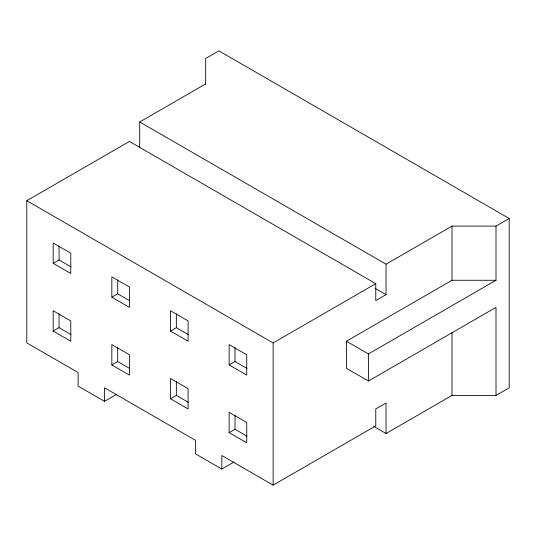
<?xml version="1.0" encoding="UTF-8"?>
<svg xmlns="http://www.w3.org/2000/svg" width="536" height="536" viewBox="0 0 536 536"><rect width="100%" height="100%" fill="white"/><g stroke="black" fill="none" stroke-linecap="round" stroke-linejoin="round"><path stroke-width="0.8" d="M139.702 147.507L139.702 121.974L205.683 83.877M116.768 394.255L104.513 401.33L78.122 386.094L78.122 372.547L26.8 342.919L26.8 200.699L129.437 141.444L375.77 283.658L375.77 300.589L386.034 294.666L386.034 264.188L139.702 121.974M53.191 263.344L70.786 273.501L70.786 253.186L53.191 243.029L53.191 263.344L59.061 259.96L71.02 266.868M53.191 331.067L70.786 341.224L70.786 320.91L53.191 310.753L53.191 331.067L59.061 327.684L71.02 334.591M111.843 297.205L129.437 307.363L129.437 287.048L111.843 276.891L111.843 297.205L117.706 293.822L129.672 300.73M111.843 364.929L129.437 375.086L129.437 354.772L111.843 344.615L111.843 364.929L117.706 361.545L129.672 368.453M170.495 331.067L188.089 341.224L188.089 320.91L170.495 310.753L170.495 331.067L176.357 327.684L188.324 334.591M386.034 264.188L452.016 226.098L496.001 226.098L509.2 218.474L509.2 387.789L496.001 395.407L452.016 395.407L386.034 433.497L373.719 426.388M170.495 398.791L188.089 408.948L188.089 388.633L170.495 378.476L170.495 398.791L176.357 395.407L188.324 402.315M229.147 364.929L246.741 375.086L246.741 354.772L229.147 344.615L229.147 364.929L235.009 361.545L246.975 368.453M26.8 200.699L273.132 342.919L375.77 283.658M496.001 395.407L496.001 307.363L368.44 381.016L346.444 368.312L346.444 341.224L452.016 280.274L496.001 280.274L496.001 226.098M229.147 432.653L246.741 442.81L246.741 422.495L229.147 412.338L229.147 432.653L235.009 429.269L246.975 436.177M346.444 341.224L368.44 353.921L496.001 280.274M104.513 401.33L104.513 387.789L195.419 440.27L195.419 453.818L221.81 469.054L234.071 461.978M221.81 469.054L221.81 455.506L273.132 485.14L375.77 425.879L375.77 408.948L386.034 403.025L386.034 433.497M509.2 218.474L218.882 50.86L205.683 58.478L205.683 84.32M375.167 288.388L386.034 294.666M452.016 226.098L452.016 280.274M452.016 332.28L452.016 395.407M368.44 353.921L368.44 381.016M273.132 342.919L273.132 485.14M235.009 347.723L235.009 361.545M235.009 415.454L235.009 429.269M176.357 313.868L176.357 327.684M176.357 381.592L176.357 395.407M117.706 280.006L117.706 293.822M117.706 347.73L117.706 361.545M59.061 246.145L59.061 259.96M59.061 313.868L59.061 327.684"/></g></svg>
